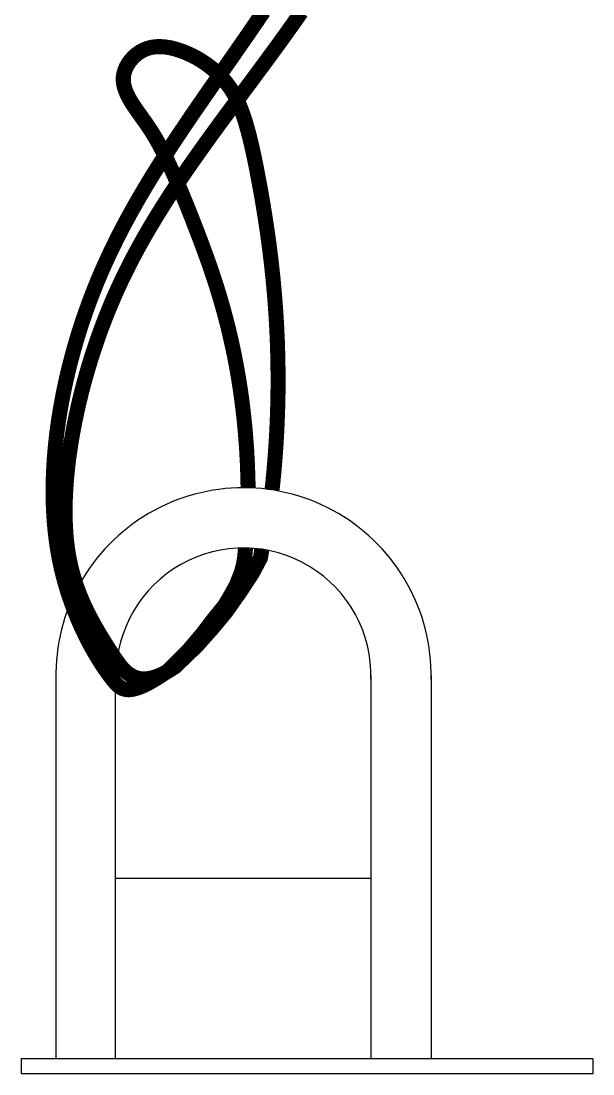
# Model space of a CAD drawing. Header units: inches. Extents: x 2832 to 8547, y -592 to 860.
# Drawn here: x 3433.53 to 3443.03, y 152.56 to 170.05 of the extents above; entities that cross this region are included whole.
import ezdxf

# ---------------------------------------------------------------- set-up
doc = ezdxf.new("R2010")
doc.units = ezdxf.units.IN
doc.header["$LTSCALE"] = 5
doc.header["$MEASUREMENT"] = 0
doc.layers.add('FORM', color=5, linetype='Continuous')
doc.layers.add('PLYA', color=4, linetype='Continuous')

# ---------------------------------------------------------------- blocks, each defined once
blk = doc.blocks.new('VBA_LIFTING_CORNER_A')
at = {"layer": 'FORM'}
for p, q in [((-5.171, 6.621), (-5.171, 0.25)), ((-4.188, 6.621), (-4.188, 0.25)), ((-4.188, 6.621), (-4.172, 6.621)), ((0.062, 6.621), (0.062, 0.25)), ((0.062, 6.621), (0.063, 6.621)), ((1.062, 6.621), (1.062, 0.25)), ((-4.188, 3.25), (0.062, 3.25)), ((3.75, 0.25), (-5.75, 0.25)), ((-5.75, 0.25), (-5.75, 0)), ((3.75, 0.25), (3.75, 0)), ((3.75, 0), (-5.75, 0))]:
    blk.add_line(p, q, dxfattribs=at)
for radius, start, end in [(3.117, 358.8106, 181.1894), (2.117, 358.2489, 180)]:
    blk.add_arc((-2.055, 6.621), radius, start, end, dxfattribs=at)
at = {"layer": 'PLYA', "const_width": 0.25}
for points in [[(-2.021, 8.735), (-2.035, 8.589), (-2.058, 8.454), (-2.09, 8.332), (-2.17, 8.129), (-2.261, 7.962), (-2.369, 7.78), (-2.571, 7.53), (-2.742, 7.305), (-2.964, 7.044), (-3.31, 6.696), (-3.316, 6.691), (-3.323, 6.687), (-3.33, 6.682), (-3.336, 6.678), (-3.343, 6.673), (-3.349, 6.669), (-3.356, 6.664), (-3.362, 6.66), (-3.369, 6.655), (-3.375, 6.651), (-3.382, 6.647), (-3.388, 6.642), (-3.394, 6.638), (-3.4, 6.634), (-3.407, 6.63), (-3.413, 6.626), (-3.419, 6.622), (-3.425, 6.618), (-3.431, 6.614), (-3.437, 6.61), (-3.443, 6.606), (-3.449, 6.602), (-3.455, 6.598), (-3.461, 6.595), (-3.467, 6.591), (-3.473, 6.587), (-3.478, 6.584), (-3.484, 6.58), (-3.49, 6.576), (-3.495, 6.573), (-3.501, 6.569), (-3.507, 6.566), (-3.512, 6.562), (-3.518, 6.559), (-3.523, 6.556), (-3.529, 6.552), (-3.534, 6.549), (-3.54, 6.546), (-3.545, 6.543), (-3.55, 6.54), (-3.556, 6.536), (-3.561, 6.533), (-3.566, 6.53), (-3.571, 6.527), (-3.577, 6.524), (-3.582, 6.521), (-3.587, 6.518), (-3.592, 6.515), (-3.597, 6.513), (-3.602, 6.51), (-3.607, 6.507), (-3.612, 6.504), (-3.617, 6.502), (-3.622, 6.499), (-3.627, 6.496), (-3.632, 6.494), (-3.636, 6.491), (-3.641, 6.489), (-3.646, 6.486), (-3.651, 6.484), (-3.655, 6.481), (-3.66, 6.479), (-3.665, 6.476), (-3.669, 6.474), (-3.674, 6.472), (-3.678, 6.469), (-3.683, 6.467), (-3.687, 6.465), (-3.692, 6.463), (-3.696, 6.461), (-3.705, 6.456), (-3.714, 6.452), (-3.722, 6.449), (-3.731, 6.445), (-3.739, 6.441), (-3.747, 6.438), (-3.756, 6.434), (-3.764, 6.431), (-3.772, 6.428), (-3.779, 6.425), (-3.787, 6.422), (-3.795, 6.419), (-3.802, 6.416), (-3.81, 6.414), (-3.817, 6.411), (-3.824, 6.409), (-3.831, 6.407), (-3.838, 6.404), (-3.845, 6.402), (-3.852, 6.401), (-3.859, 6.399), (-3.866, 6.397), (-3.872, 6.395), (-3.879, 6.394), (-3.885, 6.393), (-3.891, 6.391), (-3.898, 6.39), (-3.904, 6.389), (-3.91, 6.388), (-3.916, 6.387), (-3.922, 6.387), (-3.928, 6.386), (-3.933, 6.385), (-3.939, 6.385), (-3.945, 6.385), (-3.95, 6.384), (-3.956, 6.384), (-3.961, 6.384), (-3.966, 6.384), (-3.972, 6.384), (-3.977, 6.385), (-3.982, 6.385), (-3.987, 6.385), (-3.992, 6.386), (-3.997, 6.386), (-4.002, 6.387), (-4.007, 6.388), (-4.011, 6.388), (-4.016, 6.389), (-4.021, 6.39), (-4.025, 6.391), (-4.03, 6.392), (-4.034, 6.394), (-4.039, 6.395), (-4.043, 6.396), (-4.047, 6.398), (-4.051, 6.399), (-4.056, 6.401), (-4.06, 6.402), (-4.064, 6.404), (-4.068, 6.406), (-4.072, 6.408), (-4.076, 6.41), (-4.08, 6.412), (-4.084, 6.414), (-4.088, 6.416), (-4.091, 6.418), (-4.095, 6.42), (-4.099, 6.423), (-4.103, 6.425), (-4.106, 6.427), (-4.11, 6.43), (-4.113, 6.432), (-4.117, 6.435), (-4.121, 6.438), (-4.124, 6.44), (-4.128, 6.443), (-4.131, 6.446), (-4.134, 6.449), (-4.138, 6.452), (-4.141, 6.455), (-4.144, 6.458), (-4.148, 6.461), (-4.151, 6.464), (-4.154, 6.467), (-4.158, 6.47), (-4.161, 6.474), (-4.164, 6.477), (-4.171, 6.484), (-4.177, 6.491), (-4.183, 6.498), (-4.19, 6.505), (-4.196, 6.512), (-4.202, 6.519), (-4.208, 6.527), (-4.215, 6.535), (-4.221, 6.542), (-4.227, 6.55), (-4.234, 6.558), (-4.24, 6.566), (-4.246, 6.574), (-4.253, 6.583), (-4.259, 6.591), (-4.266, 6.599), (-4.272, 6.608), (-4.279, 6.616), (-4.285, 6.625), (-4.292, 6.634), (-4.298, 6.643), (-4.305, 6.652), (-4.311, 6.661), (-4.318, 6.67), (-4.324, 6.679), (-4.331, 6.688), (-4.338, 6.698), (-4.344, 6.707), (-4.351, 6.717), (-4.357, 6.726), (-4.364, 6.736), (-4.371, 6.746), (-4.378, 6.756), (-4.384, 6.766), (-4.391, 6.776), (-4.398, 6.786), (-4.404, 6.796), (-4.411, 6.806), (-4.418, 6.817), (-4.425, 6.827), (-4.431, 6.838), (-4.438, 6.848), (-4.445, 6.859), (-4.452, 6.87), (-4.458, 6.881), (-4.465, 6.892), (-4.472, 6.903), (-4.479, 6.914), (-4.486, 6.925), (-4.492, 6.936), (-4.499, 6.948), (-4.506, 6.959), (-4.513, 6.971), (-4.52, 6.982), (-4.526, 6.994), (-4.533, 7.005), (-4.54, 7.017), (-4.547, 7.029), (-4.553, 7.041), (-4.56, 7.053), (-4.567, 7.065), (-4.574, 7.077), (-4.581, 7.09), (-4.587, 7.102), (-4.594, 7.114), (-4.601, 7.127), (-4.607, 7.139), (-4.614, 7.152), (-4.621, 7.165), (-4.628, 7.177), (-4.634, 7.19), (-4.641, 7.203), (-4.648, 7.216), (-4.654, 7.229), (-4.661, 7.242), (-4.667, 7.255), (-4.674, 7.268), (-4.681, 7.282), (-4.687, 7.295), (-4.694, 7.309), (-4.7, 7.322), (-4.707, 7.336), (-4.713, 7.349), (-4.72, 7.363), (-4.726, 7.377), (-4.733, 7.39), (-4.739, 7.404), (-4.746, 7.418), (-4.752, 7.432), (-4.758, 7.446), (-4.765, 7.461), (-4.771, 7.475), (-4.777, 7.489), (-4.784, 7.503), (-4.79, 7.518), (-4.796, 7.532), (-4.802, 7.547), (-4.808, 7.561), (-4.815, 7.576), (-4.821, 7.591), (-4.827, 7.605), (-4.833, 7.62), (-4.839, 7.635), (-4.845, 7.65), (-4.851, 7.665), (-4.857, 7.68), (-4.863, 7.695), (-4.869, 7.71), (-4.875, 7.725), (-4.88, 7.741), (-4.886, 7.756), (-4.892, 7.771), (-4.898, 7.787), (-4.903, 7.802), (-4.909, 7.818), (-4.915, 7.833), (-4.92, 7.849), (-4.926, 7.865), (-4.931, 7.881), (-4.937, 7.896), (-4.942, 7.912), (-4.947, 7.928), (-4.953, 7.944), (-4.958, 7.96), (-4.963, 7.976), (-4.969, 7.992), (-4.974, 8.008), (-4.979, 8.025), (-4.984, 8.041), (-4.989, 8.057), (-4.994, 8.073), (-4.999, 8.09), (-5.004, 8.106), (-5.009, 8.123), (-5.013, 8.139), (-5.018, 8.156), (-5.023, 8.173), (-5.028, 8.189), (-5.032, 8.206), (-5.037, 8.223), (-5.041, 8.24), (-5.046, 8.256), (-5.05, 8.273), (-5.055, 8.29), (-5.059, 8.307), (-5.063, 8.324), (-5.067, 8.341), (-5.071, 8.359), (-5.076, 8.376), (-5.08, 8.393), (-5.084, 8.41), (-5.087, 8.427), (-5.091, 8.445), (-5.095, 8.462), (-5.099, 8.479), (-5.103, 8.497), (-5.106, 8.514), (-5.11, 8.532), (-5.113, 8.549), (-5.117, 8.567), (-5.12, 8.585), (-5.123, 8.602), (-5.127, 8.62), (-5.13, 8.638), (-5.133, 8.656), (-5.136, 8.673), (-5.139, 8.691), (-5.142, 8.709), (-5.145, 8.727), (-5.148, 8.745), (-5.151, 8.763), (-5.154, 8.781), (-5.156, 8.799), (-5.159, 8.817), (-5.161, 8.835), (-5.164, 8.853), (-5.166, 8.872), (-5.169, 8.89), (-5.171, 8.908), (-5.173, 8.926), (-5.175, 8.945), (-5.178, 8.963), (-5.18, 8.981), (-5.182, 9), (-5.184, 9.018), (-5.186, 9.037), (-5.188, 9.055), (-5.189, 9.074), (-5.191, 9.092), (-5.193, 9.111), (-5.194, 9.129), (-5.196, 9.148), (-5.198, 9.167), (-5.199, 9.185), (-5.2, 9.204), (-5.202, 9.223), (-5.203, 9.242), (-5.204, 9.261), (-5.205, 9.279), (-5.207, 9.298), (-5.208, 9.317), (-5.209, 9.336), (-5.21, 9.355), (-5.211, 9.374), (-5.211, 9.393), (-5.212, 9.412), (-5.213, 9.431), (-5.214, 9.45), (-5.214, 9.469), (-5.215, 9.488), (-5.215, 9.508), (-5.216, 9.527), (-5.216, 9.546), (-5.217, 9.565), (-5.217, 9.584), (-5.217, 9.604), (-5.217, 9.623), (-5.217, 9.642), (-5.217, 9.662), (-5.218, 9.681), (-5.217, 9.7), (-5.217, 9.72), (-5.217, 9.739), (-5.217, 9.759), (-5.217, 9.778), (-5.217, 9.797), (-5.216, 9.817), (-5.216, 9.836), (-5.215, 9.856), (-5.215, 9.876), (-5.214, 9.895), (-5.214, 9.915), (-5.213, 9.934), (-5.212, 9.954), (-5.212, 9.974), (-5.211, 9.993), (-5.21, 10.013), (-5.209, 10.033), (-5.208, 10.052), (-5.207, 10.072), (-5.206, 10.092), (-5.205, 10.111), (-5.204, 10.131), (-5.202, 10.151), (-5.201, 10.171), (-5.2, 10.191), (-5.198, 10.21), (-5.197, 10.23), (-5.195, 10.25), (-5.194, 10.27), (-5.192, 10.29), (-5.191, 10.31), (-5.189, 10.33), (-5.187, 10.35), (-5.185, 10.37), (-5.184, 10.389), (-5.182, 10.409), (-5.18, 10.429), (-5.178, 10.449), (-5.176, 10.469), (-5.174, 10.489), (-5.171, 10.509), (-5.169, 10.529), (-5.167, 10.549), (-5.165, 10.569), (-5.162, 10.589), (-5.16, 10.61), (-5.158, 10.63), (-5.155, 10.65), (-5.153, 10.67), (-5.15, 10.69), (-5.147, 10.71), (-5.145, 10.73), (-5.142, 10.75), (-5.139, 10.77), (-5.136, 10.79), (-5.133, 10.81), (-5.131, 10.831), (-5.128, 10.851), (-5.125, 10.871), (-5.122, 10.891), (-5.118, 10.911), (-5.115, 10.931), (-5.112, 10.951), (-5.109, 10.972), (-5.106, 10.992), (-5.102, 11.012), (-5.099, 11.032), (-5.095, 11.052), (-5.092, 11.072), (-5.088, 11.093), (-5.085, 11.113), (-5.081, 11.133), (-5.077, 11.153), (-5.074, 11.173), (-5.07, 11.194), (-5.066, 11.214), (-5.062, 11.234), (-5.058, 11.254), (-5.055, 11.274), (-5.051, 11.294), (-5.047, 11.315), (-5.042, 11.335), (-5.038, 11.355), (-5.034, 11.375), (-5.03, 11.395), (-5.026, 11.416), (-5.021, 11.436), (-5.017, 11.456), (-5.013, 11.476), (-5.008, 11.496), (-5.004, 11.516), (-4.999, 11.537), (-4.995, 11.557), (-4.99, 11.577), (-4.985, 11.597), (-4.981, 11.617), (-4.976, 11.637), (-4.971, 11.657), (-4.966, 11.678), (-4.961, 11.698), (-4.957, 11.718), (-4.952, 11.738), (-4.947, 11.758), (-4.942, 11.778), (-4.936, 11.798), (-4.931, 11.818), (-4.926, 11.838), (-4.921, 11.858), (-4.916, 11.878), (-4.91, 11.898), (-4.905, 11.919), (-4.894, 11.959), (-4.883, 11.999), (-4.872, 12.039), (-4.861, 12.078), (-4.849, 12.118), (-4.838, 12.158), (-4.826, 12.198), (-4.814, 12.238), (-4.802, 12.277), (-4.79, 12.317), (-4.777, 12.356), (-4.765, 12.396), (-4.752, 12.435), (-4.739, 12.475), (-4.726, 12.514), (-4.713, 12.553), (-4.699, 12.592), (-4.686, 12.632), (-4.672, 12.671), (-4.658, 12.71), (-4.644, 12.748), (-4.63, 12.787), (-4.616, 12.826), (-4.609, 12.845), (-4.601, 12.864), (-4.594, 12.884), (-4.587, 12.903), (-4.58, 12.922), (-4.572, 12.941), (-4.565, 12.961), (-4.557, 12.98), (-4.55, 12.999), (-4.542, 13.018), (-4.535, 13.037), (-4.527, 13.056), (-4.52, 13.075), (-4.512, 13.094), (-4.504, 13.113), (-4.496, 13.132), (-4.489, 13.151), (-4.481, 13.17), (-4.473, 13.189), (-4.465, 13.208), (-4.457, 13.226), (-4.449, 13.245), (-4.433, 13.283), (-4.417, 13.32), (-4.401, 13.358), (-4.384, 13.395), (-4.368, 13.432), (-4.351, 13.469), (-4.334, 13.506), (-4.317, 13.543), (-4.3, 13.58), (-4.283, 13.616), (-4.266, 13.653), (-4.248, 13.689), (-4.231, 13.726), (-4.213, 13.762), (-4.195, 13.798), (-4.177, 13.835), (-4.159, 13.871), (-4.141, 13.907), (-4.123, 13.943), (-4.105, 13.978), (-4.086, 14.014), (-4.067, 14.05), (-4.049, 14.086), (-4.03, 14.121), (-4.011, 14.157), (-3.992, 14.192), (-3.973, 14.227), (-3.953, 14.263), (-3.934, 14.298), (-3.915, 14.333), (-3.895, 14.368), (-3.875, 14.403), (-3.856, 14.438), (-3.836, 14.473), (-3.816, 14.508), (-3.796, 14.543), (-3.775, 14.578), (-3.755, 14.612), (-3.735, 14.647), (-3.714, 14.681), (-3.694, 14.716), (-3.673, 14.751), (-3.652, 14.785), (-3.632, 14.819), (-3.611, 14.854), (-3.59, 14.888), (-3.569, 14.922), (-3.548, 14.957), (-3.526, 14.991), (-3.505, 15.025), (-3.484, 15.059), (-3.462, 15.093), (-3.441, 15.127), (-3.419, 15.161), (-3.398, 15.195), (-3.376, 15.229), (-3.354, 15.263), (-3.332, 15.297), (-3.31, 15.331), (-3.288, 15.365), (-3.266, 15.399), (-3.244, 15.433), (-3.222, 15.467), (-3.199, 15.5), (-3.177, 15.534), (-3.155, 15.568), (-3.132, 15.602), (-3.11, 15.635), (-3.087, 15.669), (-3.064, 15.703), (-3.042, 15.736), (-3.019, 15.77), (-2.996, 15.804), (-2.973, 15.838), (-2.95, 15.871), (-2.928, 15.905), (-2.905, 15.939), (-2.882, 15.972), (-2.858, 16.006), (-2.835, 16.04), (-2.789, 16.107), (-2.742, 16.174), (-2.696, 16.242), (-2.649, 16.309), (-2.602, 16.377), (-2.555, 16.444), (-2.508, 16.512), (-2.461, 16.58), (-2.413, 16.647), (-2.366, 16.715), (-2.318, 16.784), (-2.271, 16.852), (-2.223, 16.92), (-2.175, 16.989), (-2.128, 17.057), (-2.104, 17.092), (-2.08, 17.126), (-2.056, 17.161), (-2.032, 17.195), (-2.008, 17.23), (-1.984, 17.264), (-1.961, 17.299), (-1.937, 17.334), (-1.913, 17.368), (-1.889, 17.403), (-1.865, 17.438), (-1.841, 17.473), (-1.817, 17.508), (-1.794, 17.543), (-1.77, 17.578), (-1.746, 17.613), (-1.722, 17.649)], [(-1.751, 8.714), (-1.773, 8.574), (-1.909, 8.316), (-2.134, 7.976), (-2.345, 7.677), (-2.563, 7.413), (-2.825, 7.119), (-3.189, 6.767), (-3.196, 6.763), (-3.202, 6.759), (-3.209, 6.754), (-3.215, 6.75), (-3.221, 6.746), (-3.228, 6.742), (-3.234, 6.738), (-3.24, 6.734), (-3.246, 6.73), (-3.253, 6.726), (-3.259, 6.722), (-3.265, 6.718), (-3.271, 6.714), (-3.277, 6.711), (-3.283, 6.707), (-3.289, 6.703), (-3.295, 6.7), (-3.301, 6.696), (-3.307, 6.693), (-3.313, 6.69), (-3.319, 6.686), (-3.325, 6.683), (-3.331, 6.68), (-3.336, 6.676), (-3.342, 6.673), (-3.348, 6.67), (-3.354, 6.667), (-3.359, 6.664), (-3.365, 6.661), (-3.371, 6.658), (-3.376, 6.655), (-3.382, 6.653), (-3.387, 6.65), (-3.393, 6.647), (-3.398, 6.644), (-3.404, 6.642), (-3.409, 6.639), (-3.415, 6.637), (-3.42, 6.634), (-3.426, 6.632), (-3.431, 6.629), (-3.436, 6.627), (-3.442, 6.625), (-3.447, 6.622), (-3.452, 6.62), (-3.457, 6.618), (-3.463, 6.616), (-3.468, 6.614), (-3.473, 6.612), (-3.478, 6.61), (-3.483, 6.608), (-3.488, 6.606), (-3.493, 6.604), (-3.498, 6.602), (-3.504, 6.601), (-3.509, 6.599), (-3.514, 6.597), (-3.518, 6.596), (-3.523, 6.594), (-3.528, 6.592), (-3.533, 6.591), (-3.538, 6.589), (-3.543, 6.588), (-3.548, 6.587), (-3.552, 6.585), (-3.557, 6.584), (-3.562, 6.583), (-3.567, 6.581), (-3.571, 6.58), (-3.576, 6.579), (-3.581, 6.578), (-3.585, 6.577), (-3.59, 6.576), (-3.595, 6.575), (-3.599, 6.574), (-3.604, 6.573), (-3.608, 6.572), (-3.613, 6.571), (-3.617, 6.571), (-3.622, 6.57), (-3.626, 6.569), (-3.631, 6.568), (-3.635, 6.568), (-3.639, 6.567), (-3.644, 6.567), (-3.652, 6.566), (-3.661, 6.565), (-3.669, 6.564), (-3.678, 6.563), (-3.686, 6.563), (-3.694, 6.563), (-3.703, 6.562), (-3.711, 6.562), (-3.719, 6.563), (-3.727, 6.563), (-3.734, 6.563), (-3.742, 6.564), (-3.75, 6.564), (-3.757, 6.565), (-3.765, 6.566), (-3.773, 6.567), (-3.78, 6.568), (-3.787, 6.57), (-3.795, 6.571), (-3.802, 6.573), (-3.809, 6.574), (-3.816, 6.576), (-3.823, 6.578), (-3.83, 6.58), (-3.837, 6.582), (-3.844, 6.584), (-3.85, 6.586), (-3.857, 6.589), (-3.864, 6.591), (-3.87, 6.594), (-3.877, 6.597), (-3.883, 6.6), (-3.889, 6.603), (-3.896, 6.606), (-3.902, 6.609), (-3.908, 6.612), (-3.914, 6.615), (-3.92, 6.619), (-3.926, 6.622), (-3.932, 6.626), (-3.938, 6.63), (-3.944, 6.633), (-3.95, 6.637), (-3.956, 6.641), (-3.961, 6.645), (-3.967, 6.649), (-3.973, 6.653), (-3.978, 6.658), (-3.984, 6.662), (-3.989, 6.666), (-3.995, 6.671), (-4, 6.675), (-4.005, 6.68), (-4.011, 6.685), (-4.016, 6.69), (-4.021, 6.694), (-4.026, 6.699), (-4.031, 6.704), (-4.036, 6.709), (-4.041, 6.714), (-4.046, 6.719), (-4.051, 6.725), (-4.056, 6.73), (-4.061, 6.735), (-4.066, 6.74), (-4.071, 6.746), (-4.076, 6.751), (-4.08, 6.757), (-4.085, 6.762), (-4.09, 6.768), (-4.094, 6.773), (-4.099, 6.779), (-4.103, 6.785), (-4.108, 6.791), (-4.113, 6.796), (-4.117, 6.802), (-4.126, 6.814), (-4.135, 6.826), (-4.143, 6.838), (-4.152, 6.85), (-4.161, 6.862), (-4.169, 6.874), (-4.177, 6.886), (-4.186, 6.898), (-4.194, 6.911), (-4.202, 6.923), (-4.21, 6.935), (-4.226, 6.96), (-4.234, 6.972), (-4.242, 6.984), (-4.258, 7.009), (-4.274, 7.033), (-4.29, 7.057), (-4.305, 7.082), (-4.32, 7.106), (-4.336, 7.13), (-4.351, 7.153), (-4.365, 7.177), (-4.38, 7.201), (-4.395, 7.225), (-4.409, 7.248), (-4.424, 7.272), (-4.438, 7.296), (-4.452, 7.319), (-4.466, 7.342), (-4.479, 7.366), (-4.493, 7.389), (-4.507, 7.413), (-4.52, 7.436), (-4.533, 7.459), (-4.546, 7.483), (-4.559, 7.506), (-4.571, 7.529), (-4.584, 7.552), (-4.596, 7.576), (-4.609, 7.599), (-4.621, 7.622), (-4.632, 7.646), (-4.644, 7.669), (-4.656, 7.692), (-4.667, 7.716), (-4.678, 7.739), (-4.684, 7.751), (-4.689, 7.763), (-4.695, 7.775), (-4.7, 7.786), (-4.706, 7.798), (-4.711, 7.81), (-4.716, 7.822), (-4.722, 7.834), (-4.727, 7.845), (-4.732, 7.857), (-4.737, 7.869), (-4.742, 7.881), (-4.747, 7.893), (-4.752, 7.905), (-4.757, 7.917), (-4.762, 7.929), (-4.767, 7.941), (-4.772, 7.953), (-4.777, 7.965), (-4.781, 7.977), (-4.786, 7.989), (-4.791, 8.001), (-4.795, 8.013), (-4.8, 8.025), (-4.805, 8.037), (-4.809, 8.05), (-4.814, 8.062), (-4.818, 8.074), (-4.822, 8.086), (-4.827, 8.099), (-4.831, 8.111), (-4.835, 8.123), (-4.839, 8.136), (-4.843, 8.148), (-4.847, 8.161), (-4.851, 8.173), (-4.855, 8.186), (-4.859, 8.198), (-4.863, 8.211), (-4.867, 8.223), (-4.871, 8.236), (-4.875, 8.248), (-4.878, 8.261), (-4.882, 8.274), (-4.886, 8.287), (-4.889, 8.299), (-4.893, 8.312), (-4.896, 8.325), (-4.9, 8.338), (-4.903, 8.351), (-4.907, 8.364), (-4.91, 8.377), (-4.913, 8.39), (-4.916, 8.403), (-4.919, 8.416), (-4.923, 8.43), (-4.926, 8.443), (-4.929, 8.456), (-4.932, 8.469), (-4.935, 8.483), (-4.937, 8.496), (-4.94, 8.51), (-4.943, 8.523), (-4.946, 8.537), (-4.948, 8.55), (-4.951, 8.564), (-4.954, 8.578), (-4.956, 8.591), (-4.959, 8.605), (-4.961, 8.619), (-4.963, 8.633), (-4.966, 8.647), (-4.968, 8.661), (-4.97, 8.675), (-4.972, 8.689), (-4.974, 8.703), (-4.977, 8.717), (-4.979, 8.732), (-4.981, 8.746), (-4.982, 8.76), (-4.984, 8.775), (-4.986, 8.789), (-4.988, 8.804), (-4.99, 8.818), (-4.991, 8.833), (-4.993, 8.848), (-4.995, 8.862), (-4.996, 8.877), (-4.998, 8.892), (-4.999, 8.907), (-5, 8.922), (-5.002, 8.937), (-5.003, 8.952), (-5.004, 8.967), (-5.005, 8.982), (-5.006, 8.998), (-5.007, 9.013), (-5.008, 9.028), (-5.009, 9.044), (-5.01, 9.059), (-5.011, 9.075), (-5.012, 9.09), (-5.013, 9.106), (-5.013, 9.122), (-5.014, 9.138), (-5.015, 9.153), (-5.015, 9.169), (-5.016, 9.185), (-5.016, 9.201), (-5.017, 9.217), (-5.017, 9.233), (-5.017, 9.249), (-5.018, 9.265), (-5.018, 9.281), (-5.018, 9.298), (-5.018, 9.314), (-5.018, 9.33), (-5.018, 9.347), (-5.018, 9.363), (-5.018, 9.379), (-5.018, 9.396), (-5.018, 9.413), (-5.018, 9.429), (-5.017, 9.446), (-5.017, 9.462), (-5.017, 9.479), (-5.016, 9.496), (-5.016, 9.513), (-5.015, 9.53), (-5.015, 9.546), (-5.014, 9.563), (-5.013, 9.58), (-5.013, 9.597), (-5.012, 9.614), (-5.011, 9.631), (-5.01, 9.649), (-5.009, 9.666), (-5.008, 9.683), (-5.008, 9.7), (-5.006, 9.718), (-5.005, 9.735), (-5.004, 9.752), (-5.003, 9.77), (-5.002, 9.787), (-5.001, 9.804), (-4.999, 9.822), (-4.998, 9.839), (-4.997, 9.857), (-4.995, 9.875), (-4.994, 9.892), (-4.992, 9.91), (-4.99, 9.928), (-4.989, 9.945), (-4.987, 9.963), (-4.985, 9.981), (-4.984, 9.999), (-4.982, 10.017), (-4.98, 10.035), (-4.978, 10.053), (-4.976, 10.07), (-4.974, 10.088), (-4.972, 10.106), (-4.97, 10.125), (-4.968, 10.143), (-4.966, 10.161), (-4.963, 10.179), (-4.961, 10.197), (-4.959, 10.215), (-4.957, 10.233), (-4.954, 10.252), (-4.952, 10.27), (-4.949, 10.288), (-4.947, 10.306), (-4.944, 10.325), (-4.941, 10.343), (-4.939, 10.362), (-4.936, 10.38), (-4.933, 10.398), (-4.93, 10.417), (-4.928, 10.435), (-4.925, 10.454), (-4.922, 10.472), (-4.919, 10.491), (-4.916, 10.509), (-4.913, 10.528), (-4.91, 10.547), (-4.906, 10.565), (-4.903, 10.584), (-4.9, 10.603), (-4.897, 10.621), (-4.893, 10.64), (-4.89, 10.659), (-4.887, 10.677), (-4.883, 10.696), (-4.88, 10.715), (-4.876, 10.734), (-4.873, 10.753), (-4.869, 10.771), (-4.865, 10.79), (-4.862, 10.809), (-4.858, 10.828), (-4.854, 10.847), (-4.85, 10.866), (-4.846, 10.885), (-4.842, 10.904), (-4.838, 10.923), (-4.834, 10.941), (-4.83, 10.96), (-4.826, 10.979), (-4.822, 10.998), (-4.818, 11.017), (-4.814, 11.036), (-4.805, 11.074), (-4.797, 11.113), (-4.788, 11.151), (-4.779, 11.189), (-4.769, 11.227), (-4.76, 11.265), (-4.751, 11.303), (-4.741, 11.342), (-4.731, 11.38), (-4.721, 11.418), (-4.711, 11.456), (-4.701, 11.495), (-4.69, 11.533), (-4.679, 11.571), (-4.669, 11.61), (-4.658, 11.648), (-4.647, 11.686), (-4.635, 11.725), (-4.624, 11.763), (-4.612, 11.801), (-4.601, 11.839), (-4.589, 11.878), (-4.577, 11.916), (-4.564, 11.954), (-4.552, 11.992), (-4.54, 12.03), (-4.527, 12.068), (-4.514, 12.106), (-4.501, 12.144), (-4.488, 12.182), (-4.475, 12.22), (-4.462, 12.258), (-4.448, 12.295), (-4.435, 12.333), (-4.421, 12.371), (-4.407, 12.408), (-4.393, 12.446), (-4.378, 12.483), (-4.364, 12.521), (-4.35, 12.558), (-4.335, 12.595), (-4.32, 12.632), (-4.305, 12.669), (-4.29, 12.706), (-4.275, 12.743), (-4.26, 12.78), (-4.244, 12.817), (-4.228, 12.853), (-4.221, 12.872), (-4.213, 12.89), (-4.205, 12.908), (-4.197, 12.926), (-4.189, 12.944), (-4.181, 12.962), (-4.165, 12.999), (-4.148, 13.035), (-4.132, 13.071), (-4.115, 13.106), (-4.099, 13.142), (-4.082, 13.178), (-4.065, 13.213), (-4.048, 13.249), (-4.031, 13.284), (-4.013, 13.319), (-3.996, 13.355), (-3.978, 13.39), (-3.961, 13.425), (-3.943, 13.459), (-3.925, 13.494), (-3.907, 13.529), (-3.889, 13.564), (-3.871, 13.598), (-3.852, 13.633), (-3.834, 13.667), (-3.815, 13.701), (-3.797, 13.736), (-3.778, 13.77), (-3.759, 13.804), (-3.74, 13.838), (-3.721, 13.872), (-3.702, 13.906), (-3.682, 13.939), (-3.663, 13.973), (-3.643, 14.007), (-3.624, 14.04), (-3.604, 14.074), (-3.584, 14.107), (-3.564, 14.14), (-3.544, 14.174), (-3.524, 14.207), (-3.504, 14.24), (-3.484, 14.273), (-3.463, 14.306), (-3.443, 14.339), (-3.422, 14.372), (-3.402, 14.405), (-3.381, 14.438), (-3.36, 14.471), (-3.339, 14.504), (-3.318, 14.536), (-3.297, 14.569), (-3.276, 14.602), (-3.255, 14.634), (-3.234, 14.667), (-3.212, 14.699), (-3.191, 14.732), (-3.169, 14.764), (-3.148, 14.796), (-3.126, 14.829), (-3.104, 14.861), (-3.083, 14.893), (-3.061, 14.925), (-3.039, 14.958), (-3.017, 14.99), (-2.995, 15.022), (-2.973, 15.054), (-2.95, 15.086), (-2.928, 15.118), (-2.906, 15.15), (-2.883, 15.182), (-2.861, 15.214), (-2.838, 15.246), (-2.816, 15.278), (-2.793, 15.31), (-2.771, 15.341), (-2.748, 15.373), (-2.725, 15.405), (-2.702, 15.437), (-2.68, 15.469), (-2.657, 15.501), (-2.634, 15.532), (-2.611, 15.564), (-2.588, 15.596), (-2.565, 15.628), (-2.541, 15.66), (-2.495, 15.723), (-2.449, 15.787), (-2.402, 15.85), (-2.355, 15.914), (-2.308, 15.977), (-2.261, 16.041), (-2.214, 16.105), (-2.167, 16.168), (-2.119, 16.232), (-2.072, 16.296), (-2.024, 16.36), (-1.977, 16.424), (-1.929, 16.488), (-1.881, 16.552), (-1.834, 16.617), (-1.786, 16.681), (-1.738, 16.746), (-1.69, 16.811), (-1.666, 16.843), (-1.642, 16.876), (-1.619, 16.908), (-1.595, 16.941), (-1.571, 16.973), (-1.547, 17.006), (-1.523, 17.039), (-1.499, 17.072), (-1.475, 17.104), (-1.451, 17.137), (-1.428, 17.17), (-1.404, 17.203), (-1.38, 17.236), (-1.356, 17.269), (-1.332, 17.303), (-1.309, 17.336), (-1.285, 17.369), (-1.261, 17.403), (-1.237, 17.436), (-1.214, 17.469), (-1.19, 17.503), (-1.166, 17.537), (-1.143, 17.57), (-1.119, 17.604), (-1.096, 17.638)], [(-1.979, 9.745), (-1.979, 9.773), (-1.98, 9.801), (-1.98, 9.829), (-1.981, 9.857), (-1.982, 9.885), (-1.982, 9.913), (-1.983, 9.94), (-1.984, 9.968), (-1.985, 9.995), (-1.986, 10.022), (-1.987, 10.05), (-1.988, 10.077), (-1.989, 10.104), (-1.99, 10.131), (-1.991, 10.158), (-1.993, 10.185), (-1.994, 10.211), (-1.995, 10.238), (-1.997, 10.265), (-1.998, 10.291), (-2, 10.317), (-2.001, 10.344), (-2.003, 10.37), (-2.005, 10.396), (-2.006, 10.422), (-2.008, 10.448), (-2.01, 10.474), (-2.012, 10.499), (-2.014, 10.525), (-2.016, 10.551), (-2.018, 10.576), (-2.02, 10.602), (-2.022, 10.627), (-2.024, 10.652), (-2.026, 10.677), (-2.028, 10.702), (-2.031, 10.727), (-2.033, 10.752), (-2.035, 10.777), (-2.038, 10.802), (-2.04, 10.826), (-2.043, 10.851), (-2.045, 10.875), (-2.048, 10.9), (-2.05, 10.924), (-2.053, 10.948), (-2.056, 10.973), (-2.059, 10.997), (-2.061, 11.021), (-2.064, 11.044), (-2.067, 11.068), (-2.07, 11.092), (-2.073, 11.116), (-2.076, 11.139), (-2.079, 11.163), (-2.082, 11.186), (-2.085, 11.209), (-2.088, 11.233), (-2.091, 11.256), (-2.095, 11.279), (-2.098, 11.302), (-2.101, 11.325), (-2.104, 11.347), (-2.108, 11.37), (-2.111, 11.393), (-2.115, 11.415), (-2.118, 11.438), (-2.122, 11.46), (-2.125, 11.483), (-2.129, 11.505), (-2.132, 11.527), (-2.136, 11.549), (-2.139, 11.571), (-2.143, 11.593), (-2.147, 11.615), (-2.151, 11.637), (-2.154, 11.659), (-2.158, 11.68), (-2.162, 11.702), (-2.166, 11.723), (-2.17, 11.745), (-2.174, 11.766), (-2.178, 11.787), (-2.182, 11.808), (-2.186, 11.829), (-2.19, 11.85), (-2.194, 11.871), (-2.198, 11.892), (-2.202, 11.913), (-2.206, 11.933), (-2.21, 11.954), (-2.214, 11.975), (-2.219, 11.995), (-2.223, 12.015), (-2.227, 12.036), (-2.231, 12.056), (-2.236, 12.076), (-2.24, 12.096), (-2.244, 12.116), (-2.249, 12.136), (-2.253, 12.156), (-2.258, 12.176), (-2.262, 12.195), (-2.267, 12.215), (-2.271, 12.235), (-2.276, 12.254), (-2.28, 12.273), (-2.285, 12.293), (-2.289, 12.312), (-2.294, 12.331), (-2.298, 12.35), (-2.303, 12.369), (-2.308, 12.388), (-2.312, 12.407), (-2.317, 12.426), (-2.322, 12.445), (-2.326, 12.463), (-2.331, 12.482), (-2.336, 12.5), (-2.341, 12.519), (-2.345, 12.537), (-2.35, 12.556), (-2.355, 12.574), (-2.36, 12.592), (-2.365, 12.61), (-2.37, 12.628), (-2.374, 12.646), (-2.379, 12.664), (-2.384, 12.682), (-2.389, 12.699), (-2.394, 12.717), (-2.399, 12.735), (-2.404, 12.752), (-2.409, 12.77), (-2.414, 12.787), (-2.419, 12.804), (-2.424, 12.821), (-2.429, 12.839), (-2.434, 12.856), (-2.439, 12.873), (-2.444, 12.89), (-2.449, 12.907), (-2.454, 12.923), (-2.459, 12.94), (-2.464, 12.957), (-2.469, 12.973), (-2.474, 12.99), (-2.479, 13.006), (-2.484, 13.023), (-2.489, 13.039), (-2.494, 13.055), (-2.499, 13.072), (-2.504, 13.088), (-2.51, 13.104), (-2.515, 13.12), (-2.52, 13.136), (-2.525, 13.152), (-2.53, 13.167), (-2.535, 13.183), (-2.54, 13.199), (-2.545, 13.214), (-2.55, 13.23), (-2.556, 13.245), (-2.561, 13.261), (-2.566, 13.276), (-2.571, 13.291), (-2.576, 13.307), (-2.581, 13.322), (-2.586, 13.337), (-2.591, 13.352), (-2.596, 13.367), (-2.602, 13.382), (-2.607, 13.396), (-2.612, 13.411), (-2.617, 13.426), (-2.622, 13.441), (-2.627, 13.455), (-2.632, 13.47), (-2.637, 13.484), (-2.642, 13.498), (-2.647, 13.513), (-2.652, 13.527), (-2.658, 13.541), (-2.663, 13.555), (-2.668, 13.569), (-2.673, 13.583), (-2.678, 13.597), (-2.683, 13.611), (-2.688, 13.625), (-2.693, 13.639), (-2.698, 13.652), (-2.703, 13.666), (-2.708, 13.68), (-2.713, 13.693), (-2.718, 13.706), (-2.723, 13.72), (-2.728, 13.733), (-2.732, 13.746), (-2.737, 13.76), (-2.742, 13.773), (-2.747, 13.786), (-2.752, 13.799), (-2.757, 13.812), (-2.762, 13.825), (-2.767, 13.838), (-2.771, 13.85), (-2.776, 13.863), (-2.781, 13.876), (-2.786, 13.888), (-2.791, 13.901), (-2.795, 13.913), (-2.8, 13.926), (-2.805, 13.938), (-2.81, 13.95), (-2.814, 13.963), (-2.819, 13.975), (-2.824, 13.987), (-2.828, 13.999), (-2.833, 14.011), (-2.837, 14.023), (-2.842, 14.035), (-2.847, 14.047), (-2.851, 14.059), (-2.856, 14.07), (-2.86, 14.082), (-2.865, 14.094), (-2.869, 14.105), (-2.874, 14.117), (-2.878, 14.128), (-2.882, 14.14), (-2.887, 14.151), (-2.891, 14.162), (-2.896, 14.173), (-2.9, 14.185), (-2.904, 14.196), (-2.909, 14.207), (-2.913, 14.218), (-2.917, 14.229), (-2.922, 14.24), (-2.926, 14.251), (-2.93, 14.261), (-2.934, 14.272), (-2.939, 14.283), (-2.943, 14.294), (-2.947, 14.304), (-2.951, 14.315), (-2.955, 14.325), (-2.96, 14.336), (-2.964, 14.346), (-2.968, 14.356), (-2.972, 14.367), (-2.976, 14.377), (-2.98, 14.387), (-2.984, 14.397), (-2.988, 14.407), (-2.992, 14.417), (-2.996, 14.427), (-3, 14.437), (-3.004, 14.447), (-3.008, 14.457), (-3.012, 14.467), (-3.016, 14.476), (-3.02, 14.486), (-3.024, 14.496), (-3.028, 14.505), (-3.032, 14.515), (-3.036, 14.524), (-3.04, 14.534), (-3.044, 14.543), (-3.047, 14.552), (-3.051, 14.562), (-3.055, 14.571), (-3.059, 14.58), (-3.063, 14.589), (-3.066, 14.598), (-3.07, 14.607), (-3.074, 14.616), (-3.078, 14.625), (-3.081, 14.634), (-3.085, 14.643), (-3.089, 14.652), (-3.092, 14.661), (-3.096, 14.669), (-3.1, 14.678), (-3.103, 14.687), (-3.107, 14.695), (-3.11, 14.704), (-3.114, 14.712), (-3.118, 14.721), (-3.121, 14.729), (-3.125, 14.737), (-3.128, 14.746), (-3.132, 14.754), (-3.135, 14.762), (-3.139, 14.77), (-3.142, 14.779), (-3.146, 14.787), (-3.149, 14.795), (-3.153, 14.803), (-3.156, 14.811), (-3.16, 14.819), (-3.163, 14.827), (-3.166, 14.834), (-3.17, 14.842), (-3.173, 14.85), (-3.176, 14.858), (-3.18, 14.865), (-3.183, 14.873), (-3.186, 14.881), (-3.19, 14.888), (-3.193, 14.896), (-3.196, 14.903), (-3.2, 14.91), (-3.203, 14.918), (-3.206, 14.925), (-3.209, 14.932), (-3.213, 14.94), (-3.216, 14.947), (-3.219, 14.954), (-3.222, 14.961), (-3.225, 14.968), (-3.229, 14.975), (-3.232, 14.982), (-3.235, 14.989), (-3.238, 14.996), (-3.241, 15.003), (-3.244, 15.01), (-3.247, 15.017), (-3.251, 15.024), (-3.254, 15.031), (-3.257, 15.037), (-3.26, 15.044), (-3.263, 15.051), (-3.266, 15.057), (-3.269, 15.064), (-3.272, 15.07), (-3.275, 15.077), (-3.278, 15.083), (-3.281, 15.09), (-3.284, 15.096), (-3.287, 15.102), (-3.29, 15.109), (-3.293, 15.115), (-3.296, 15.121), (-3.299, 15.127), (-3.302, 15.134), (-3.305, 15.14), (-3.307, 15.146), (-3.31, 15.152), (-3.313, 15.158), (-3.316, 15.164), (-3.319, 15.17), (-3.322, 15.176), (-3.325, 15.182), (-3.327, 15.188), (-3.33, 15.194), (-3.333, 15.199), (-3.336, 15.205), (-3.339, 15.211), (-3.341, 15.217), (-3.344, 15.222), (-3.347, 15.228), (-3.35, 15.233), (-3.352, 15.239), (-3.355, 15.245), (-3.358, 15.25), (-3.361, 15.256), (-3.363, 15.261), (-3.366, 15.266), (-3.369, 15.272), (-3.371, 15.277), (-3.374, 15.283), (-3.377, 15.288), (-3.379, 15.293), (-3.382, 15.298), (-3.385, 15.304), (-3.387, 15.309), (-3.39, 15.314), (-3.393, 15.319), (-3.395, 15.324), (-3.398, 15.329), (-3.4, 15.334), (-3.403, 15.339), (-3.406, 15.344), (-3.408, 15.349), (-3.411, 15.354), (-3.413, 15.359), (-3.416, 15.364), (-3.418, 15.369), (-3.421, 15.373), (-3.423, 15.378), (-3.426, 15.383), (-3.428, 15.388), (-3.431, 15.392), (-3.433, 15.397), (-3.436, 15.402), (-3.438, 15.406), (-3.441, 15.411), (-3.446, 15.42), (-3.451, 15.429), (-3.455, 15.438), (-3.46, 15.447), (-3.465, 15.456), (-3.47, 15.464), (-3.474, 15.473), (-3.479, 15.481), (-3.484, 15.489), (-3.489, 15.498), (-3.493, 15.506), (-3.498, 15.514), (-3.502, 15.522), (-3.507, 15.53), (-3.511, 15.538), (-3.516, 15.545), (-3.52, 15.553), (-3.525, 15.561), (-3.529, 15.568), (-3.534, 15.576), (-3.538, 15.583), (-3.543, 15.59), (-3.547, 15.597), (-3.551, 15.605), (-3.556, 15.612), (-3.56, 15.619), (-3.564, 15.626), (-3.569, 15.633), (-3.573, 15.639), (-3.577, 15.646), (-3.581, 15.653), (-3.585, 15.659), (-3.59, 15.666), (-3.594, 15.672), (-3.598, 15.679), (-3.602, 15.685), (-3.606, 15.692), (-3.61, 15.698), (-3.614, 15.704), (-3.619, 15.71), (-3.623, 15.717), (-3.627, 15.723), (-3.631, 15.729), (-3.635, 15.735), (-3.639, 15.741), (-3.643, 15.747), (-3.647, 15.753), (-3.651, 15.759), (-3.655, 15.764), (-3.659, 15.77), (-3.663, 15.776), (-3.667, 15.782), (-3.671, 15.787), (-3.675, 15.793), (-3.678, 15.799), (-3.686, 15.81), (-3.694, 15.821), (-3.702, 15.832), (-3.71, 15.843), (-3.718, 15.854), (-3.725, 15.865), (-3.733, 15.876), (-3.749, 15.897), (-3.764, 15.919), (-3.78, 15.941), (-3.795, 15.962), (-3.811, 15.984), (-3.818, 15.995), (-3.826, 16.006), (-3.834, 16.017), (-3.841, 16.028), (-3.849, 16.039), (-3.856, 16.05), (-3.864, 16.06), (-3.871, 16.071), (-3.878, 16.082), (-3.885, 16.093), (-3.893, 16.104), (-3.9, 16.115), (-3.907, 16.126), (-3.913, 16.137), (-3.92, 16.148), (-3.923, 16.154), (-3.927, 16.159), (-3.93, 16.165), (-3.933, 16.17), (-3.937, 16.176), (-3.94, 16.181), (-3.943, 16.187), (-3.946, 16.192), (-3.949, 16.198), (-3.952, 16.203), (-3.955, 16.209), (-3.958, 16.214), (-3.961, 16.22), (-3.964, 16.225), (-3.967, 16.231), (-3.97, 16.236), (-3.973, 16.242), (-3.975, 16.247), (-3.978, 16.253), (-3.981, 16.258), (-3.983, 16.264), (-3.986, 16.269), (-3.989, 16.275), (-3.991, 16.28), (-3.994, 16.286), (-3.996, 16.291), (-3.999, 16.297), (-4.001, 16.302), (-4.003, 16.308), (-4.006, 16.313), (-4.008, 16.319), (-4.01, 16.324), (-4.012, 16.33), (-4.014, 16.335), (-4.016, 16.341), (-4.018, 16.346), (-4.02, 16.352), (-4.022, 16.357), (-4.024, 16.363), (-4.026, 16.369), (-4.027, 16.374), (-4.029, 16.38), (-4.031, 16.385), (-4.032, 16.391), (-4.034, 16.396), (-4.035, 16.402), (-4.037, 16.407), (-4.038, 16.413), (-4.039, 16.418), (-4.04, 16.424), (-4.042, 16.429), (-4.043, 16.435), (-4.044, 16.44), (-4.045, 16.446), (-4.046, 16.451), (-4.047, 16.457), (-4.047, 16.462), (-4.048, 16.468), (-4.049, 16.473), (-4.049, 16.479), (-4.05, 16.484), (-4.05, 16.49), (-4.051, 16.495), (-4.051, 16.501), (-4.051, 16.506), (-4.052, 16.512), (-4.052, 16.517), (-4.052, 16.523), (-4.052, 16.528), (-4.052, 16.534), (-4.051, 16.539), (-4.051, 16.545), (-4.051, 16.55), (-4.051, 16.556), (-4.05, 16.561), (-4.05, 16.567), (-4.049, 16.572), (-4.048, 16.578), (-4.048, 16.583), (-4.047, 16.589), (-4.046, 16.594), (-4.045, 16.6), (-4.044, 16.605), (-4.043, 16.611), (-4.042, 16.616), (-4.04, 16.622), (-4.039, 16.627), (-4.038, 16.633), (-4.036, 16.638), (-4.035, 16.644), (-4.033, 16.649), (-4.031, 16.654), (-4.03, 16.66), (-4.028, 16.665), (-4.026, 16.671), (-4.024, 16.676), (-4.022, 16.681), (-4.02, 16.687), (-4.018, 16.692), (-4.016, 16.697), (-4.013, 16.702), (-4.011, 16.708), (-4.009, 16.713), (-4.006, 16.718), (-4.004, 16.723), (-4.001, 16.729), (-3.999, 16.734), (-3.996, 16.739), (-3.993, 16.744), (-3.991, 16.749), (-3.988, 16.754), (-3.985, 16.759), (-3.982, 16.765), (-3.979, 16.77), (-3.976, 16.775), (-3.973, 16.78), (-3.97, 16.785), (-3.966, 16.789), (-3.963, 16.794), (-3.96, 16.799), (-3.957, 16.804), (-3.953, 16.809), (-3.95, 16.814), (-3.946, 16.819), (-3.943, 16.823), (-3.939, 16.828), (-3.935, 16.833), (-3.932, 16.837), (-3.928, 16.842), (-3.924, 16.847), (-3.92, 16.851), (-3.916, 16.856), (-3.912, 16.86), (-3.908, 16.865), (-3.904, 16.869), (-3.9, 16.873), (-3.896, 16.878), (-3.892, 16.882), (-3.888, 16.886), (-3.884, 16.891), (-3.879, 16.895), (-3.875, 16.899), (-3.871, 16.903), (-3.866, 16.907), (-3.862, 16.911), (-3.857, 16.915), (-3.853, 16.919), (-3.848, 16.923), (-3.844, 16.927), (-3.839, 16.931), (-3.835, 16.935), (-3.83, 16.938), (-3.825, 16.942), (-3.82, 16.946), (-3.816, 16.949), (-3.811, 16.953), (-3.806, 16.956), (-3.801, 16.96), (-3.796, 16.963), (-3.791, 16.967), (-3.786, 16.97), (-3.781, 16.973), (-3.776, 16.976), (-3.771, 16.98), (-3.766, 16.983), (-3.761, 16.986), (-3.756, 16.989), (-3.751, 16.992), (-3.746, 16.995), (-3.74, 16.997), (-3.735, 17), (-3.73, 17.003), (-3.725, 17.006), (-3.719, 17.008), (-3.714, 17.011), (-3.709, 17.013), (-3.703, 17.016), (-3.698, 17.018), (-3.692, 17.02), (-3.687, 17.023), (-3.682, 17.025), (-3.676, 17.027), (-3.671, 17.029), (-3.665, 17.031), (-3.66, 17.033), (-3.654, 17.035), (-3.649, 17.037), (-3.643, 17.039), (-3.637, 17.04), (-3.632, 17.042), (-3.626, 17.044), (-3.621, 17.045), (-3.615, 17.047), (-3.609, 17.048), (-3.604, 17.049), (-3.598, 17.051), (-3.592, 17.052), (-3.586, 17.053), (-3.581, 17.054), (-3.575, 17.055), (-3.569, 17.057), (-3.563, 17.058), (-3.558, 17.058), (-3.552, 17.059), (-3.546, 17.06), (-3.54, 17.061), (-3.534, 17.062), (-3.528, 17.062), (-3.522, 17.063), (-3.517, 17.063), (-3.511, 17.064), (-3.505, 17.064), (-3.499, 17.065), (-3.493, 17.065), (-3.487, 17.066), (-3.481, 17.066), (-3.475, 17.066), (-3.469, 17.066), (-3.463, 17.066), (-3.457, 17.066), (-3.451, 17.066), (-3.445, 17.066), (-3.439, 17.066), (-3.433, 17.066), (-3.427, 17.066), (-3.421, 17.066), (-3.415, 17.065), (-3.409, 17.065), (-3.402, 17.065), (-3.396, 17.064), (-3.39, 17.064), (-3.384, 17.063), (-3.378, 17.063), (-3.372, 17.062), (-3.366, 17.062), (-3.36, 17.061), (-3.353, 17.06), (-3.347, 17.059), (-3.341, 17.059), (-3.335, 17.058), (-3.329, 17.057), (-3.322, 17.056), (-3.316, 17.055), (-3.31, 17.054), (-3.304, 17.053), (-3.298, 17.052), (-3.291, 17.051), (-3.285, 17.05), (-3.279, 17.048), (-3.273, 17.047), (-3.266, 17.046), (-3.26, 17.044), (-3.254, 17.043), (-3.248, 17.042), (-3.242, 17.04), (-3.235, 17.039), (-3.229, 17.037), (-3.223, 17.036), (-3.216, 17.034), (-3.21, 17.033), (-3.204, 17.031), (-3.198, 17.029), (-3.191, 17.027), (-3.185, 17.026), (-3.179, 17.024), (-3.173, 17.022), (-3.166, 17.02), (-3.16, 17.018), (-3.154, 17.016), (-3.147, 17.014), (-3.141, 17.012), (-3.135, 17.01), (-3.129, 17.008), (-3.122, 17.006), (-3.116, 17.004), (-3.11, 17.002), (-3.104, 17), (-3.097, 16.998), (-3.091, 16.995), (-3.085, 16.993), (-3.078, 16.991), (-3.072, 16.989), (-3.066, 16.986), (-3.06, 16.984), (-3.053, 16.981), (-3.047, 16.979), (-3.035, 16.974), (-3.022, 16.969), (-3.01, 16.964), (-3.003, 16.961), (-2.997, 16.959), (-2.991, 16.956), (-2.985, 16.953), (-2.979, 16.95), (-2.972, 16.948), (-2.966, 16.945), (-2.96, 16.942), (-2.954, 16.939), (-2.948, 16.936), (-2.941, 16.934), (-2.935, 16.931), (-2.929, 16.928), (-2.923, 16.925), (-2.917, 16.922), (-2.911, 16.919), (-2.904, 16.916), (-2.898, 16.913), (-2.892, 16.91), (-2.886, 16.906), (-2.88, 16.903), (-2.874, 16.9), (-2.868, 16.897), (-2.862, 16.894), (-2.856, 16.891), (-2.85, 16.887), (-2.843, 16.884), (-2.837, 16.881), (-2.831, 16.877), (-2.825, 16.874), (-2.819, 16.87), (-2.813, 16.867), (-2.807, 16.864), (-2.801, 16.86), (-2.795, 16.857), (-2.789, 16.853), (-2.783, 16.849), (-2.777, 16.846), (-2.771, 16.842), (-2.766, 16.839), (-2.76, 16.835), (-2.754, 16.831), (-2.748, 16.828), (-2.742, 16.824), (-2.736, 16.82), (-2.73, 16.816), (-2.724, 16.812), (-2.718, 16.808), (-2.713, 16.805), (-2.707, 16.801), (-2.701, 16.797), (-2.695, 16.793), (-2.689, 16.789), (-2.684, 16.785), (-2.678, 16.781), (-2.672, 16.777), (-2.666, 16.773), (-2.661, 16.769), (-2.655, 16.764), (-2.649, 16.76), (-2.643, 16.756), (-2.638, 16.752), (-2.632, 16.748), (-2.627, 16.743), (-2.621, 16.739), (-2.615, 16.735), (-2.61, 16.73), (-2.604, 16.726), (-2.599, 16.722), (-2.593, 16.717), (-2.587, 16.713), (-2.582, 16.708), (-2.576, 16.704), (-2.571, 16.699), (-2.565, 16.695), (-2.56, 16.69), (-2.555, 16.685), (-2.549, 16.681), (-2.544, 16.676), (-2.538, 16.671), (-2.533, 16.667), (-2.528, 16.662), (-2.522, 16.657), (-2.517, 16.652), (-2.512, 16.647), (-2.506, 16.643), (-2.501, 16.638), (-2.496, 16.633), (-2.491, 16.628), (-2.485, 16.623), (-2.48, 16.618), (-2.475, 16.613), (-2.47, 16.608), (-2.465, 16.603), (-2.46, 16.598), (-2.455, 16.593), (-2.45, 16.588), (-2.444, 16.582), (-2.439, 16.577), (-2.434, 16.572), (-2.429, 16.567), (-2.424, 16.562), (-2.42, 16.556), (-2.415, 16.551), (-2.41, 16.546), (-2.405, 16.54), (-2.4, 16.535), (-2.395, 16.529), (-2.39, 16.524), (-2.385, 16.519), (-2.381, 16.513), (-2.376, 16.508), (-2.371, 16.502), (-2.366, 16.496), (-2.362, 16.491), (-2.357, 16.485), (-2.352, 16.48), (-2.348, 16.474), (-2.343, 16.468), (-2.339, 16.462), (-2.334, 16.457), (-2.33, 16.451), (-2.325, 16.445), (-2.321, 16.439), (-2.316, 16.433), (-2.312, 16.427), (-2.307, 16.422), (-2.303, 16.416), (-2.298, 16.41), (-2.294, 16.404), (-2.29, 16.397), (-2.285, 16.391), (-2.281, 16.385), (-2.277, 16.379), (-2.273, 16.373), (-2.268, 16.366), (-2.264, 16.36), (-2.26, 16.354), (-2.256, 16.347), (-2.252, 16.341), (-2.248, 16.334), (-2.243, 16.328), (-2.239, 16.321), (-2.235, 16.315), (-2.231, 16.308), (-2.227, 16.301), (-2.223, 16.294), (-2.219, 16.287), (-2.215, 16.28), (-2.211, 16.273), (-2.207, 16.266), (-2.203, 16.259), (-2.199, 16.252), (-2.195, 16.245), (-2.191, 16.238), (-2.187, 16.23), (-2.184, 16.223), (-2.18, 16.215), (-2.176, 16.208), (-2.172, 16.2), (-2.168, 16.192), (-2.164, 16.185), (-2.161, 16.177), (-2.157, 16.169), (-2.153, 16.161), (-2.149, 16.153), (-2.145, 16.145), (-2.142, 16.136), (-2.138, 16.128), (-2.134, 16.12), (-2.131, 16.111), (-2.127, 16.103), (-2.123, 16.094), (-2.119, 16.085), (-2.116, 16.076), (-2.112, 16.067), (-2.108, 16.058), (-2.105, 16.049), (-2.101, 16.04), (-2.098, 16.031), (-2.094, 16.022), (-2.09, 16.012), (-2.087, 16.003), (-2.083, 15.993), (-2.08, 15.983), (-2.076, 15.973), (-2.072, 15.963), (-2.069, 15.953), (-2.065, 15.943), (-2.062, 15.933), (-2.058, 15.923), (-2.055, 15.912), (-2.051, 15.902), (-2.049, 15.896), (-2.047, 15.891), (-2.046, 15.886), (-2.044, 15.88), (-2.042, 15.875), (-2.04, 15.869), (-2.039, 15.864), (-2.037, 15.858), (-2.035, 15.853), (-2.033, 15.847), (-2.032, 15.842), (-2.03, 15.836), (-2.028, 15.831), (-2.026, 15.825), (-2.025, 15.819), (-2.023, 15.813), (-2.021, 15.808), (-2.019, 15.802), (-2.018, 15.796), (-2.016, 15.79), (-2.014, 15.784), (-2.012, 15.778), (-2.011, 15.772), (-2.009, 15.767), (-2.007, 15.761), (-2.005, 15.754), (-2.004, 15.748), (-2.002, 15.742), (-2, 15.736), (-1.998, 15.73), (-1.997, 15.724), (-1.995, 15.718), (-1.993, 15.711), (-1.991, 15.705), (-1.99, 15.699), (-1.988, 15.693), (-1.986, 15.686), (-1.984, 15.68), (-1.983, 15.673), (-1.981, 15.667), (-1.979, 15.66), (-1.977, 15.654), (-1.975, 15.647), (-1.974, 15.641), (-1.972, 15.634), (-1.97, 15.627), (-1.968, 15.621), (-1.967, 15.614), (-1.965, 15.607), (-1.963, 15.6), (-1.961, 15.594), (-1.96, 15.587), (-1.958, 15.58), (-1.956, 15.573), (-1.954, 15.566), (-1.953, 15.559), (-1.951, 15.552), (-1.949, 15.545), (-1.947, 15.538), (-1.946, 15.531), (-1.944, 15.523), (-1.942, 15.516), (-1.94, 15.509), (-1.939, 15.502), (-1.937, 15.494), (-1.935, 15.487), (-1.933, 15.48), (-1.932, 15.472), (-1.93, 15.465), (-1.928, 15.457), (-1.926, 15.45), (-1.924, 15.442), (-1.923, 15.435), (-1.921, 15.427), (-1.919, 15.419), (-1.917, 15.412), (-1.916, 15.404), (-1.914, 15.396), (-1.912, 15.388), (-1.91, 15.38), (-1.908, 15.372), (-1.907, 15.365), (-1.905, 15.357), (-1.903, 15.349), (-1.901, 15.34), (-1.9, 15.332), (-1.898, 15.324), (-1.896, 15.316), (-1.894, 15.308), (-1.892, 15.3), (-1.891, 15.291), (-1.889, 15.283), (-1.887, 15.275), (-1.885, 15.266), (-1.883, 15.258), (-1.882, 15.249), (-1.88, 15.241), (-1.878, 15.232), (-1.876, 15.224), (-1.874, 15.215), (-1.872, 15.206), (-1.871, 15.198), (-1.869, 15.189), (-1.867, 15.18), (-1.865, 15.171), (-1.863, 15.162), (-1.861, 15.153), (-1.86, 15.144), (-1.858, 15.135), (-1.856, 15.126), (-1.854, 15.117), (-1.852, 15.108), (-1.85, 15.099), (-1.849, 15.09), (-1.847, 15.08), (-1.845, 15.071), (-1.843, 15.062), (-1.841, 15.052), (-1.839, 15.043), (-1.837, 15.033), (-1.836, 15.024), (-1.834, 15.014), (-1.832, 15.005), (-1.83, 14.995), (-1.828, 14.985), (-1.826, 14.976), (-1.824, 14.966), (-1.822, 14.956), (-1.821, 14.946), (-1.819, 14.936), (-1.817, 14.926), (-1.815, 14.916), (-1.813, 14.906), (-1.811, 14.896), (-1.809, 14.886), (-1.807, 14.876), (-1.805, 14.866), (-1.803, 14.855), (-1.801, 14.845), (-1.8, 14.835), (-1.798, 14.824), (-1.796, 14.814), (-1.794, 14.803), (-1.792, 14.793), (-1.79, 14.782), (-1.788, 14.771), (-1.786, 14.761), (-1.784, 14.75), (-1.782, 14.739), (-1.78, 14.728), (-1.778, 14.717), (-1.776, 14.706), (-1.774, 14.696), (-1.772, 14.684), (-1.77, 14.673), (-1.768, 14.662), (-1.766, 14.651), (-1.764, 14.64), (-1.762, 14.629), (-1.76, 14.617), (-1.758, 14.606), (-1.756, 14.595), (-1.754, 14.583), (-1.752, 14.572), (-1.75, 14.56), (-1.748, 14.548), (-1.746, 14.537), (-1.744, 14.525), (-1.742, 14.513), (-1.74, 14.502), (-1.738, 14.49), (-1.736, 14.478), (-1.734, 14.466), (-1.732, 14.454), (-1.73, 14.442), (-1.728, 14.43), (-1.726, 14.418), (-1.724, 14.406), (-1.722, 14.393), (-1.72, 14.381), (-1.718, 14.369), (-1.716, 14.357), (-1.714, 14.344), (-1.712, 14.332), (-1.71, 14.319), (-1.708, 14.307), (-1.706, 14.294), (-1.704, 14.282), (-1.702, 14.269), (-1.7, 14.256), (-1.698, 14.243), (-1.696, 14.231), (-1.694, 14.218), (-1.692, 14.205), (-1.69, 14.192), (-1.688, 14.179), (-1.686, 14.166), (-1.684, 14.153), (-1.682, 14.14), (-1.68, 14.127), (-1.678, 14.113), (-1.676, 14.1), (-1.674, 14.087), (-1.672, 14.074), (-1.67, 14.06), (-1.668, 14.047), (-1.666, 14.033), (-1.664, 14.02), (-1.662, 14.006), (-1.66, 13.993), (-1.658, 13.979), (-1.656, 13.965), (-1.654, 13.952), (-1.652, 13.938), (-1.65, 13.924), (-1.648, 13.91), (-1.646, 13.896), (-1.644, 13.882), (-1.643, 13.868), (-1.641, 13.854), (-1.639, 13.84), (-1.637, 13.826), (-1.635, 13.812), (-1.633, 13.797), (-1.631, 13.783), (-1.629, 13.769), (-1.627, 13.755), (-1.625, 13.74), (-1.624, 13.726), (-1.622, 13.711), (-1.62, 13.697), (-1.618, 13.682), (-1.616, 13.667), (-1.614, 13.653), (-1.612, 13.638), (-1.611, 13.623), (-1.609, 13.609), (-1.607, 13.594), (-1.605, 13.579), (-1.603, 13.564), (-1.602, 13.549), (-1.6, 13.534), (-1.598, 13.519), (-1.596, 13.504), (-1.595, 13.489), (-1.593, 13.474), (-1.591, 13.458), (-1.589, 13.443), (-1.588, 13.428), (-1.586, 13.412), (-1.584, 13.397), (-1.582, 13.382), (-1.581, 13.366), (-1.579, 13.351), (-1.577, 13.335), (-1.576, 13.319), (-1.574, 13.304), (-1.572, 13.288), (-1.571, 13.272), (-1.569, 13.257), (-1.568, 13.241), (-1.566, 13.225), (-1.564, 13.209), (-1.563, 13.193), (-1.561, 13.177), (-1.56, 13.161), (-1.558, 13.145), (-1.557, 13.129), (-1.555, 13.113), (-1.554, 13.097), (-1.552, 13.08), (-1.551, 13.064), (-1.549, 13.048), (-1.548, 13.032), (-1.546, 13.015), (-1.545, 12.999), (-1.543, 12.982), (-1.542, 12.966), (-1.541, 12.949), (-1.539, 12.933), (-1.538, 12.916), (-1.536, 12.899), (-1.535, 12.883), (-1.534, 12.866), (-1.532, 12.849), (-1.531, 12.832), (-1.53, 12.815), (-1.529, 12.798), (-1.527, 12.781), (-1.526, 12.764), (-1.525, 12.747), (-1.524, 12.73), (-1.522, 12.713), (-1.521, 12.696), (-1.52, 12.679), (-1.519, 12.662), (-1.518, 12.644), (-1.517, 12.627), (-1.515, 12.61), (-1.514, 12.592), (-1.513, 12.575), (-1.512, 12.557), (-1.511, 12.54), (-1.51, 12.522), (-1.509, 12.505), (-1.508, 12.487), (-1.507, 12.469), (-1.506, 12.452), (-1.505, 12.434), (-1.504, 12.416), (-1.503, 12.398), (-1.502, 12.38), (-1.501, 12.363), (-1.501, 12.345), (-1.5, 12.327), (-1.499, 12.309), (-1.498, 12.291), (-1.497, 12.272), (-1.496, 12.254), (-1.496, 12.236), (-1.495, 12.218), (-1.494, 12.2), (-1.493, 12.181), (-1.493, 12.163), (-1.492, 12.145), (-1.491, 12.126), (-1.491, 12.108), (-1.49, 12.089), (-1.49, 12.071), (-1.489, 12.052), (-1.488, 12.034), (-1.488, 12.015), (-1.487, 11.996), (-1.487, 11.978), (-1.486, 11.959), (-1.486, 11.94), (-1.485, 11.921), (-1.485, 11.902), (-1.485, 11.883), (-1.484, 11.864), (-1.484, 11.846), (-1.483, 11.827), (-1.483, 11.807), (-1.483, 11.788), (-1.483, 11.769), (-1.482, 11.75), (-1.482, 11.731), (-1.482, 11.712), (-1.482, 11.692), (-1.481, 11.673), (-1.481, 11.654), (-1.481, 11.634), (-1.481, 11.615), (-1.481, 11.595), (-1.481, 11.576), (-1.481, 11.556), (-1.481, 11.537), (-1.481, 11.517), (-1.481, 11.498), (-1.481, 11.478), (-1.481, 11.458), (-1.481, 11.438), (-1.481, 11.419), (-1.481, 11.399), (-1.481, 11.379), (-1.482, 11.359), (-1.482, 11.339), (-1.482, 11.319), (-1.482, 11.299), (-1.483, 11.279), (-1.483, 11.259), (-1.483, 11.239), (-1.484, 11.219), (-1.484, 11.199), (-1.484, 11.178), (-1.485, 11.158), (-1.485, 11.138), (-1.486, 11.117), (-1.486, 11.097), (-1.487, 11.077), (-1.487, 11.056), (-1.488, 11.036), (-1.489, 11.015), (-1.489, 10.995), (-1.49, 10.974), (-1.491, 10.954), (-1.491, 10.933), (-1.492, 10.912), (-1.493, 10.892), (-1.494, 10.871), (-1.495, 10.85), (-1.495, 10.829), (-1.496, 10.808), (-1.497, 10.787), (-1.498, 10.766), (-1.499, 10.746), (-1.5, 10.725), (-1.501, 10.704), (-1.502, 10.682), (-1.503, 10.661), (-1.504, 10.64), (-1.506, 10.619), (-1.507, 10.598), (-1.508, 10.577), (-1.509, 10.555), (-1.51, 10.534), (-1.512, 10.513), (-1.513, 10.491), (-1.514, 10.47), (-1.516, 10.449), (-1.517, 10.427), (-1.518, 10.406), (-1.52, 10.384), (-1.521, 10.362), (-1.523, 10.341), (-1.524, 10.319), (-1.526, 10.298), (-1.528, 10.276), (-1.529, 10.254), (-1.531, 10.232), (-1.533, 10.21), (-1.534, 10.189), (-1.536, 10.167), (-1.538, 10.145), (-1.54, 10.123), (-1.542, 10.101), (-1.544, 10.079), (-1.545, 10.057), (-1.547, 10.035), (-1.549, 10.013), (-1.551, 9.991), (-1.553, 9.968), (-1.556, 9.946), (-1.558, 9.924), (-1.56, 9.902), (-1.562, 9.879), (-1.564, 9.857), (-1.566, 9.835), (-1.569, 9.812), (-1.571, 9.79), (-1.578, 9.735), (-1.583, 9.703)]]:
    blk.add_lwpolyline(points, dxfattribs=at)

msp = doc.modelspace()

# ---------------------------------------------------------------- block references
at = {"layer": 'PLYA'}
msp.add_blockref('VBA_LIFTING_CORNER_A', (3439.28112, 152.55835), dxfattribs=at)

doc.saveas('drawing.dxf')
